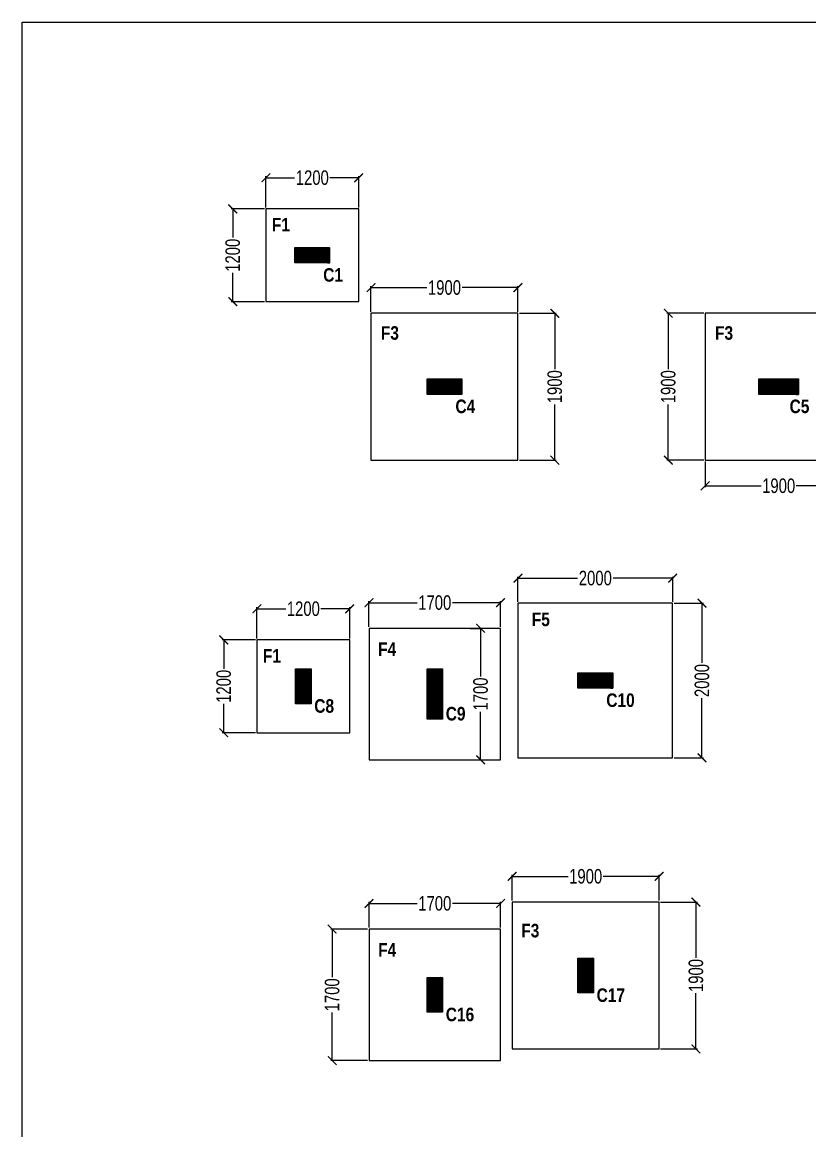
# Model space of a CAD drawing. Header units: millimetres. Extents: x 1798 to 243113, y 1193 to 150435.
# Drawn here: x 23271 to 33453, y 19871 to 34210 of the extents above; entities that cross this region are included whole.
import ezdxf

# ---------------------------------------------------------------- set-up
doc = ezdxf.new("R2010")
doc.units = ezdxf.units.MM
for name, color, linetype in [('-S-DIM', 8, 'Continuous'), ('A-WALL-PATT', 7, 'Continuous'), ('beam', 4, 'Continuous'), ('COL NOS', 12, 'Continuous'), ('column', 5, 'Continuous')]:
    doc.layers.add(name, color=color, linetype=linetype)
doc.styles.add('sd', font='ARIALNB.TTF')
doc.styles.add('SOBHA', font='swisscl.ttf')
doc.dimstyles.new('S-75', dxfattribs={"dimscale": 75, "dimtxt": 2.5, "dimasz": 1.5, "dimexe": 0.25, "dimexo": 0.25, "dimgap": 0.1, "dimtad": 0, "dimdec": 0, "dimrnd": 0.0005, "dimzin": 0, "dimdsep": 46, "dimtxsty": 'SOBHA', "dimblk": 'ARCHTICK', "dimcen": 0.09, "dimclrd": 8, "dimclre": 8, "dimclrt": 6, "dimadec": 0, "dimazin": 0, "dimtfac": 1, "dimtdec": 0, "dimtofl": 0, "dimtmove": 0, "dimatfit": 3, "dimfxl": 0.18, "dimtolj": 1, "dimtzin": 0, "dimlwd": -1, "dimlwe": -1, "dimarcsym": 0})

# ---------------------------------------------------------------- blocks, each defined once
blk = doc.blocks.new('_ArchTick')
at = {"color": 0, "linetype": 'ByBlock', "const_width": 0.15}
blk.add_lwpolyline([(-0.5, -0.5), (0.5, 0.5)], dxfattribs=at)
blk = doc.blocks.new('*D677')
at = {"layer": '-S-DIM', "color": 8, "ltscale": 150000, "transparency": 16777216}
for p, q in [((26402, 31795), (25974, 31795)), ((25993, 31795), (25993, 31423)), ((25993, 30595), (25993, 30967)), ((26402, 30595), (25974, 30595))]:
    blk.add_line(p, q, dxfattribs=at)
at = {"layer": '-S-DIM', "color": 8, "linetype": 'Continuous', "ltscale": 150000, "transparency": 16777216, "xscale": 112.5, "yscale": 112.5, "zscale": 112.5}
for p, rotation in [((25993, 31795), 90), ((25993, 30595), 270)]:
    blk.add_blockref('_ArchTick', p, dxfattribs=dict(at, rotation=rotation))
at = {"layer": '-S-DIM', "color": 6, "linetype": 'Continuous', "ltscale": 150000, "transparency": 16777216, "insert": (25993, 31195), "char_height": 187.5, "attachment_point": 5, "rotation": 90, "style": 'SOBHA'}
blk.add_mtext('\\A1;1200', dxfattribs=at)
blk = doc.blocks.new('*D678')
at = {"layer": '-S-DIM', "color": 8, "ltscale": 150000, "transparency": 16777216}
for p, q in [((26421, 31814), (26421, 32217)), ((26421, 32198), (26793, 32198)), ((27621, 32198), (27249, 32198)), ((27621, 31814), (27621, 32217))]:
    blk.add_line(p, q, dxfattribs=at)
at = {"layer": '-S-DIM', "color": 8, "linetype": 'Continuous', "ltscale": 150000, "transparency": 16777216, "xscale": 112.5, "yscale": 112.5, "zscale": 112.5, "rotation": 180}
blk.add_blockref('_ArchTick', (26421, 32198), dxfattribs=at)
at = {"layer": '-S-DIM', "color": 8, "linetype": 'Continuous', "ltscale": 150000, "transparency": 16777216, "xscale": 112.5, "yscale": 112.5, "zscale": 112.5}
blk.add_blockref('_ArchTick', (27621, 32198), dxfattribs=at)
at = {"layer": '-S-DIM', "color": 6, "linetype": 'Continuous', "ltscale": 150000, "transparency": 16777216, "insert": (27021, 32198), "char_height": 187.5, "attachment_point": 5, "style": 'SOBHA'}
blk.add_mtext('\\A1;1200', dxfattribs=at)
blk = doc.blocks.new('*D690')
at = {"layer": '-S-DIM', "color": 8, "ltscale": 150000, "transparency": 16777216}
for p, q in [((26286, 26220), (25858, 26220)), ((25876, 26220), (25876, 25848)), ((25876, 25020), (25876, 25392)), ((26286, 25020), (25858, 25020))]:
    blk.add_line(p, q, dxfattribs=at)
at = {"layer": '-S-DIM', "color": 8, "linetype": 'Continuous', "ltscale": 150000, "transparency": 16777216, "xscale": 112.5, "yscale": 112.5, "zscale": 112.5}
for p, rotation in [((25876, 26220), 90), ((25876, 25020), 270)]:
    blk.add_blockref('_ArchTick', p, dxfattribs=dict(at, rotation=rotation))
at = {"layer": '-S-DIM', "color": 6, "linetype": 'Continuous', "ltscale": 150000, "transparency": 16777216, "insert": (25876, 25620), "char_height": 187.5, "attachment_point": 5, "rotation": 90, "style": 'SOBHA'}
blk.add_mtext('\\A1;1200', dxfattribs=at)
blk = doc.blocks.new('*D691')
at = {"layer": '-S-DIM', "color": 8, "ltscale": 150000, "transparency": 16777216}
for p, q in [((26305, 26239), (26305, 26642)), ((26305, 26623), (26677, 26623)), ((27505, 26623), (27132, 26623)), ((27505, 26239), (27505, 26642))]:
    blk.add_line(p, q, dxfattribs=at)
at = {"layer": '-S-DIM', "color": 8, "linetype": 'Continuous', "ltscale": 150000, "transparency": 16777216, "xscale": 112.5, "yscale": 112.5, "zscale": 112.5, "rotation": 180}
blk.add_blockref('_ArchTick', (26305, 26623), dxfattribs=at)
at = {"layer": '-S-DIM', "color": 8, "linetype": 'Continuous', "ltscale": 150000, "transparency": 16777216, "xscale": 112.5, "yscale": 112.5, "zscale": 112.5}
blk.add_blockref('_ArchTick', (27505, 26623), dxfattribs=at)
at = {"layer": '-S-DIM', "color": 6, "linetype": 'Continuous', "ltscale": 150000, "transparency": 16777216, "insert": (26905, 26623), "char_height": 187.5, "attachment_point": 5, "style": 'SOBHA'}
blk.add_mtext('\\A1;1200', dxfattribs=at)
blk = doc.blocks.new('*D692')
at = {"layer": '-S-DIM', "color": 8, "ltscale": 150000, "transparency": 16777216}
for p, q in [((27780, 30464), (27780, 30796)), ((27780, 30777), (28502, 30777)), ((29680, 30777), (28957, 30777)), ((29680, 30464), (29680, 30796))]:
    blk.add_line(p, q, dxfattribs=at)
at = {"layer": '-S-DIM', "color": 8, "linetype": 'Continuous', "ltscale": 150000, "transparency": 16777216, "xscale": 112.5, "yscale": 112.5, "zscale": 112.5, "rotation": 180}
blk.add_blockref('_ArchTick', (27780, 30777), dxfattribs=at)
at = {"layer": '-S-DIM', "color": 8, "linetype": 'Continuous', "ltscale": 150000, "transparency": 16777216, "xscale": 112.5, "yscale": 112.5, "zscale": 112.5}
blk.add_blockref('_ArchTick', (29680, 30777), dxfattribs=at)
at = {"layer": '-S-DIM', "color": 6, "linetype": 'Continuous', "ltscale": 150000, "transparency": 16777216, "insert": (28730, 30777), "char_height": 187.5, "attachment_point": 5, "style": 'SOBHA'}
blk.add_mtext('\\A1;1900', dxfattribs=at)
blk = doc.blocks.new('*D693')
at = {"layer": '-S-DIM', "color": 8, "ltscale": 150000, "transparency": 16777216}
for p, q in [((29698, 30445), (30175, 30445)), ((30156, 30445), (30156, 29723)), ((30156, 28545), (30156, 29267)), ((29698, 28545), (30175, 28545))]:
    blk.add_line(p, q, dxfattribs=at)
at = {"layer": '-S-DIM', "color": 8, "linetype": 'Continuous', "ltscale": 150000, "transparency": 16777216, "xscale": 112.5, "yscale": 112.5, "zscale": 112.5}
for p, rotation in [((30156, 30445), 90), ((30156, 28545), 270)]:
    blk.add_blockref('_ArchTick', p, dxfattribs=dict(at, rotation=rotation))
at = {"layer": '-S-DIM', "color": 6, "linetype": 'Continuous', "ltscale": 150000, "transparency": 16777216, "insert": (30156, 29495), "char_height": 187.5, "attachment_point": 5, "rotation": 90, "style": 'SOBHA'}
blk.add_mtext('\\A1;1900', dxfattribs=at)
blk = doc.blocks.new('*D694')
at = {"layer": '-S-DIM', "color": 8, "ltscale": 150000, "transparency": 16777216}
for p, q in [((27755, 22499), (27755, 22831)), ((27755, 22812), (28377, 22812)), ((29455, 22812), (28832, 22812)), ((29455, 22499), (29455, 22831))]:
    blk.add_line(p, q, dxfattribs=at)
at = {"layer": '-S-DIM', "color": 8, "linetype": 'Continuous', "ltscale": 150000, "transparency": 16777216, "xscale": 112.5, "yscale": 112.5, "zscale": 112.5, "rotation": 180}
blk.add_blockref('_ArchTick', (27755, 22812), dxfattribs=at)
at = {"layer": '-S-DIM', "color": 8, "linetype": 'Continuous', "ltscale": 150000, "transparency": 16777216, "xscale": 112.5, "yscale": 112.5, "zscale": 112.5}
blk.add_blockref('_ArchTick', (29455, 22812), dxfattribs=at)
at = {"layer": '-S-DIM', "color": 6, "linetype": 'Continuous', "ltscale": 150000, "transparency": 16777216, "insert": (28605, 22812), "char_height": 187.5, "attachment_point": 5, "style": 'SOBHA'}
blk.add_mtext('\\A1;1700', dxfattribs=at)
blk = doc.blocks.new('*D575')
at = {"layer": '-S-DIM', "color": 8, "ltscale": 150000, "transparency": 16777216}
for p, q in [((27736, 22480), (27260, 22480)), ((27278, 22480), (27278, 21858)), ((27278, 20780), (27278, 21402)), ((27736, 20780), (27260, 20780))]:
    blk.add_line(p, q, dxfattribs=at)
at = {"layer": '-S-DIM', "color": 8, "linetype": 'Continuous', "ltscale": 150000, "transparency": 16777216, "xscale": 112.5, "yscale": 112.5, "zscale": 112.5}
for p, rotation in [((27278, 22480), 90), ((27278, 20780), 270)]:
    blk.add_blockref('_ArchTick', p, dxfattribs=dict(at, rotation=rotation))
at = {"layer": '-S-DIM', "color": 6, "linetype": 'Continuous', "ltscale": 150000, "transparency": 16777216, "insert": (27278, 21630), "char_height": 187.5, "attachment_point": 5, "rotation": 90, "style": 'SOBHA'}
blk.add_mtext('\\A1;1700', dxfattribs=at)
blk = doc.blocks.new('*D695')
at = {"layer": '-S-DIM', "color": 8, "ltscale": 150000, "transparency": 16777216}
for p, q in [((27754, 26389), (27754, 26721)), ((27754, 26702), (28376, 26702)), ((29454, 26702), (28832, 26702)), ((29454, 26389), (29454, 26721))]:
    blk.add_line(p, q, dxfattribs=at)
at = {"layer": '-S-DIM', "color": 8, "linetype": 'Continuous', "ltscale": 150000, "transparency": 16777216, "xscale": 112.5, "yscale": 112.5, "zscale": 112.5, "rotation": 180}
blk.add_blockref('_ArchTick', (27754, 26702), dxfattribs=at)
at = {"layer": '-S-DIM', "color": 8, "linetype": 'Continuous', "ltscale": 150000, "transparency": 16777216, "xscale": 112.5, "yscale": 112.5, "zscale": 112.5}
blk.add_blockref('_ArchTick', (29454, 26702), dxfattribs=at)
at = {"layer": '-S-DIM', "color": 6, "linetype": 'Continuous', "ltscale": 150000, "transparency": 16777216, "insert": (28604, 26702), "char_height": 187.5, "attachment_point": 5, "style": 'SOBHA'}
blk.add_mtext('\\A1;1700', dxfattribs=at)
blk = doc.blocks.new('*D576')
at = {"layer": '-S-DIM', "color": 8, "ltscale": 150000, "transparency": 16777216}
for p, q in [((29062, 26370), (29216, 26370)), ((29197, 26370), (29197, 25748)), ((29197, 24670), (29197, 25292)), ((29062, 24670), (29216, 24670))]:
    blk.add_line(p, q, dxfattribs=at)
at = {"layer": '-S-DIM', "color": 8, "linetype": 'Continuous', "ltscale": 150000, "transparency": 16777216, "xscale": 112.5, "yscale": 112.5, "zscale": 112.5}
for p, rotation in [((29197, 26370), 90), ((29197, 24670), 270)]:
    blk.add_blockref('_ArchTick', p, dxfattribs=dict(at, rotation=rotation))
at = {"layer": '-S-DIM', "color": 6, "linetype": 'Continuous', "ltscale": 150000, "transparency": 16777216, "insert": (29197, 25520), "char_height": 187.5, "attachment_point": 5, "rotation": 90, "style": 'SOBHA'}
blk.add_mtext('\\A1;1700', dxfattribs=at)
blk = doc.blocks.new('*D702')
at = {"layer": '-S-DIM', "color": 8, "ltscale": 150000, "transparency": 16777216}
for p, q in [((29680, 26714), (29680, 27038)), ((29680, 27019), (30450, 27019)), ((31680, 27019), (30910, 27019)), ((31680, 26714), (31680, 27038))]:
    blk.add_line(p, q, dxfattribs=at)
at = {"layer": '-S-DIM', "color": 8, "linetype": 'Continuous', "ltscale": 150000, "transparency": 16777216, "xscale": 112.5, "yscale": 112.5, "zscale": 112.5, "rotation": 180}
blk.add_blockref('_ArchTick', (29680, 27019), dxfattribs=at)
at = {"layer": '-S-DIM', "color": 8, "linetype": 'Continuous', "ltscale": 150000, "transparency": 16777216, "xscale": 112.5, "yscale": 112.5, "zscale": 112.5}
blk.add_blockref('_ArchTick', (31680, 27019), dxfattribs=at)
at = {"layer": '-S-DIM', "color": 6, "linetype": 'Continuous', "ltscale": 150000, "transparency": 16777216, "insert": (30680, 27019), "char_height": 187.5, "attachment_point": 5, "style": 'SOBHA'}
blk.add_mtext('\\A1;2000', dxfattribs=at)
blk = doc.blocks.new('*D703')
at = {"layer": '-S-DIM', "color": 8, "ltscale": 150000, "transparency": 16777216}
for p, q in [((31698, 26695), (32077, 26695)), ((32059, 26695), (32059, 25925)), ((32059, 24695), (32059, 25465)), ((31698, 24695), (32077, 24695))]:
    blk.add_line(p, q, dxfattribs=at)
at = {"layer": '-S-DIM', "color": 8, "linetype": 'Continuous', "ltscale": 150000, "transparency": 16777216, "xscale": 112.5, "yscale": 112.5, "zscale": 112.5}
for p, rotation in [((32059, 26695), 90), ((32059, 24695), 270)]:
    blk.add_blockref('_ArchTick', p, dxfattribs=dict(at, rotation=rotation))
at = {"layer": '-S-DIM', "color": 6, "linetype": 'Continuous', "ltscale": 150000, "transparency": 16777216, "insert": (32059, 25695), "char_height": 187.5, "attachment_point": 5, "rotation": 90, "style": 'SOBHA'}
blk.add_mtext('\\A1;2000', dxfattribs=at)
blk = doc.blocks.new('*D704')
at = {"layer": '-S-DIM', "color": 8, "ltscale": 150000, "transparency": 16777216}
for p, q in [((29605, 22849), (29605, 23181)), ((29605, 23162), (30327, 23162)), ((31505, 23162), (30782, 23162)), ((31505, 22849), (31505, 23181))]:
    blk.add_line(p, q, dxfattribs=at)
at = {"layer": '-S-DIM', "color": 8, "linetype": 'Continuous', "ltscale": 150000, "transparency": 16777216, "xscale": 112.5, "yscale": 112.5, "zscale": 112.5, "rotation": 180}
blk.add_blockref('_ArchTick', (29605, 23162), dxfattribs=at)
at = {"layer": '-S-DIM', "color": 8, "linetype": 'Continuous', "ltscale": 150000, "transparency": 16777216, "xscale": 112.5, "yscale": 112.5, "zscale": 112.5}
blk.add_blockref('_ArchTick', (31505, 23162), dxfattribs=at)
at = {"layer": '-S-DIM', "color": 6, "linetype": 'Continuous', "ltscale": 150000, "transparency": 16777216, "insert": (30555, 23162), "char_height": 187.5, "attachment_point": 5, "style": 'SOBHA'}
blk.add_mtext('\\A1;1900', dxfattribs=at)
blk = doc.blocks.new('*D705')
at = {"layer": '-S-DIM', "color": 8, "ltscale": 150000, "transparency": 16777216}
for p, q in [((31523, 22830), (32000, 22830)), ((31981, 22830), (31981, 22108)), ((31981, 20930), (31981, 21652)), ((31523, 20930), (32000, 20930))]:
    blk.add_line(p, q, dxfattribs=at)
at = {"layer": '-S-DIM', "color": 8, "linetype": 'Continuous', "ltscale": 150000, "transparency": 16777216, "xscale": 112.5, "yscale": 112.5, "zscale": 112.5}
for p, rotation in [((31981, 22830), 90), ((31981, 20930), 270)]:
    blk.add_blockref('_ArchTick', p, dxfattribs=dict(at, rotation=rotation))
at = {"layer": '-S-DIM', "color": 6, "linetype": 'Continuous', "ltscale": 150000, "transparency": 16777216, "insert": (31981, 21880), "char_height": 187.5, "attachment_point": 5, "rotation": 90, "style": 'SOBHA'}
blk.add_mtext('\\A1;1900', dxfattribs=at)
blk = doc.blocks.new('*D579')
at = {"layer": '-S-DIM', "color": 8, "ltscale": 150000, "transparency": 16777216}
for p, q in [((32100, 28527), (32100, 28194)), ((34000, 28527), (34000, 28194)), ((32100, 28213), (32822, 28213)), ((34000, 28213), (33277, 28213))]:
    blk.add_line(p, q, dxfattribs=at)
at = {"layer": '-S-DIM', "color": 8, "linetype": 'Continuous', "ltscale": 150000, "transparency": 16777216, "xscale": 112.5, "yscale": 112.5, "zscale": 112.5, "rotation": 180}
blk.add_blockref('_ArchTick', (32100, 28213), dxfattribs=at)
at = {"layer": '-S-DIM', "color": 8, "linetype": 'Continuous', "ltscale": 150000, "transparency": 16777216, "xscale": 112.5, "yscale": 112.5, "zscale": 112.5}
blk.add_blockref('_ArchTick', (34000, 28213), dxfattribs=at)
at = {"layer": '-S-DIM', "color": 6, "linetype": 'Continuous', "ltscale": 150000, "transparency": 16777216, "insert": (33050, 28213), "char_height": 187.5, "attachment_point": 5, "style": 'SOBHA'}
blk.add_mtext('\\A1;1900', dxfattribs=at)
blk = doc.blocks.new('*D580')
at = {"layer": '-S-DIM', "color": 8, "ltscale": 150000, "transparency": 16777216}
for p, q in [((32081, 30445), (31605, 30445)), ((31623, 30445), (31623, 29723)), ((31623, 28545), (31623, 29267)), ((32081, 28545), (31605, 28545))]:
    blk.add_line(p, q, dxfattribs=at)
at = {"layer": '-S-DIM', "color": 8, "linetype": 'Continuous', "ltscale": 150000, "transparency": 16777216, "xscale": 112.5, "yscale": 112.5, "zscale": 112.5}
for p, rotation in [((31623, 30445), 90), ((31623, 28545), 270)]:
    blk.add_blockref('_ArchTick', p, dxfattribs=dict(at, rotation=rotation))
at = {"layer": '-S-DIM', "color": 6, "linetype": 'Continuous', "ltscale": 150000, "transparency": 16777216, "insert": (31623, 29495), "char_height": 187.5, "attachment_point": 5, "rotation": 90, "style": 'SOBHA'}
blk.add_mtext('\\A1;1900', dxfattribs=at)

msp = doc.modelspace()

# ---------------------------------------------------------------- hatches: boundary and pattern name
at = {"layer": 'A-WALL-PATT'}
h = msp.add_hatch(dxfattribs=at)
h.set_pattern_fill('ANSI31', color=8, angle=180)
h.set_pattern_definition([(225, (8423.86154, 36101.38852), (0.08838834765, -0.08838834765), [])])
h.paths.add_polyline_path([(27245.8, 31095.3), (27245.8, 31295.3), (26795.8, 31295.3), (26795.8, 31095.3)])
h = msp.add_hatch(dxfattribs=at)
h.set_pattern_fill('ANSI31', color=8, angle=180)
h.set_pattern_definition([(225, (-33135.66385, 13761.23163), (0.08838834765, -0.08838834765), [])])
h.paths.add_polyline_path([(28954.6, 29395.3), (28954.6, 29595.3), (28504.6, 29595.3), (28504.6, 29395.3)])
h = msp.add_hatch(dxfattribs=at)
h.set_pattern_fill('ANSI31', color=8)
h.set_pattern_definition([(45, (94944.84884, 45229.27149), (-0.08838834765, 0.08838834765), [])])
h.paths.add_polyline_path([(32794.6, 29595.3), (32794.6, 29395.3), (33304.6, 29395.3), (33304.6, 29595.3)])
h = msp.add_hatch(dxfattribs=at)
h.set_pattern_fill('ANSI31', color=8, angle=90)
h.set_pattern_definition([(135, (8423.86154, 36101.38852), (-0.08838834765, -0.08838834765), [])])
h.paths.add_polyline_path([(26804.6, 25395.3), (27004.6, 25395.3), (27004.6, 25845.3), (26804.6, 25845.3)])
h = msp.add_hatch(dxfattribs=at)
h.set_pattern_fill('ANSI31', color=8, angle=90)
h.set_pattern_definition([(135, (12870.443, 87285.36406), (-0.08838834765, -0.08838834765), [])])
h.paths.add_polyline_path([(28504.3, 25195.1), (28704.3, 25195.1), (28704.3, 25845.1), (28504.3, 25845.1)])
h = msp.add_hatch(dxfattribs=at)
h.set_pattern_fill('ANSI31', color=8)
h.set_pattern_definition([(45, (92604.84873, 41429.2715), (-0.08838834765, 0.08838834765), [])])
h.paths.add_polyline_path([(30454.6, 25795.3), (30454.6, 25595.3), (30904.6, 25595.3), (30904.6, 25795.3)])
h = msp.add_hatch(dxfattribs=at)
h.set_pattern_fill('ANSI31', color=8, angle=90)
h.set_pattern_definition([(135, (14820.57247, 83695.50785), (-0.08838834765, -0.08838834765), [])])
h.paths.add_polyline_path([(30654.6, 21655.3), (30654.6, 22105.3), (30454.6, 22105.3), (30454.6, 21655.3)])
h = msp.add_hatch(dxfattribs=at)
h.set_pattern_fill('ANSI31', color=8, angle=90)
h.set_pattern_definition([(135, (12870.57247, 83445.50782), (-0.08838834765, -0.08838834765), [])])
h.paths.add_polyline_path([(28704.6, 21405.3), (28704.6, 21855.3), (28504.6, 21855.3), (28504.6, 21405.3)])

# ---------------------------------------------------------------- linework, layer by layer
at = {"layer": 'beam', "color": 2}
msp.add_lwpolyline([(23270.8, 34210), (62150.8, 34210), (62150.8, 8352.1), (23270.8, 8352.1)], close=True, dxfattribs=at)
for points, elevation in [([(26421.1, 30595.3), (27621.1, 30595.3), (27621.1, 31795.3), (26421.1, 31795.3)], 239039.1), ([(27779.6, 28545.3), (29679.6, 28545.3), (29679.6, 30445.3), (27779.6, 30445.3)], 239039.1), ([(32099.6, 28545.3), (33999.6, 28545.3), (33999.6, 30445.3), (32099.6, 30445.3)], 239039.1), ([(29679.6, 24695.3), (31679.6, 24695.3), (31679.6, 26695.3), (29679.6, 26695.3)], 239039.1), ([(27754.3, 24670.1), (29454.3, 24670.1), (29454.3, 26370.1), (27754.3, 26370.1)], 239211.2), ([(26304.6, 25020.3), (27504.6, 25020.3), (27504.6, 26220.3), (26304.6, 26220.3)], 239039.1), ([(29604.6, 20930.3), (31504.6, 20930.3), (31504.6, 22830.3), (29604.6, 22830.3)], 239039.1), ([(27754.6, 20780.3), (29454.6, 20780.3), (29454.6, 22480.3), (27754.6, 22480.3)], 358558.6)]:
    msp.add_lwpolyline(points, close=True, dxfattribs=dict(at, elevation=elevation))
at = {"layer": 'column'}
for points, elevation in [([(27245.5, 31095.3), (26795.8, 31095.3), (26795.8, 31295.3), (27245.5, 31295.3)], 239039.1), ([(28954.6, 29395.3), (28504.6, 29395.3), (28504.6, 29595.3), (28954.6, 29595.3)], 239039.1), ([(32794.6, 29595.3), (33304.6, 29595.3), (33304.6, 29395.3), (32794.6, 29395.3)], 239039.1), ([(26804.6, 25395.3), (26804.6, 25845.3), (27004.6, 25845.3), (27004.6, 25395.3)], 239039.1), ([(28504.3, 25195.1), (28504.3, 25845.1), (28704.3, 25845.1), (28704.3, 25195.1)], 239211.2), ([(30454.6, 25795.3), (30904.6, 25795.3), (30904.6, 25595.3), (30454.6, 25595.3)], 239039.1), ([(30454.6, 21655.3), (30454.6, 22105.3), (30654.6, 22105.3), (30654.6, 21655.3)], 239039.1), ([(28504.6, 21405.3), (28504.6, 21855.3), (28704.6, 21855.3), (28704.6, 21405.3)], 358558.6)]:
    msp.add_lwpolyline(points, close=True, dxfattribs=dict(at, elevation=elevation))

# ---------------------------------------------------------------- texts
at = {"layer": 'COL NOS', "style": 'sd'}
for s, p in [('F1', (26498.2, 31502.9)), ('C1', (27162.5, 30853.7)), ('F3', (27907.1, 30102.9)), ('F3', (32227.1, 30102.9)), ('C4', (28871.5, 29153.7)), ('C5', (33191.5, 29153.7)), ('F5', (29858.5, 26398.3)), ('F1', (26382.2, 25927.9)), ('F4', (27872, 26013.4, 172.1)), ('C10', (30821.5, 25353.7)), ('C8', (27046.5, 25278.7)), ('C9', (28746.2, 25178.6, 172.1)), ('F3', (29722.3, 22373.5)), ('F4', (27872.3, 22123.5, 119519.5)), ('C17', (30696.5, 21538.7)), ('C16', (28746.5, 21288.7, 119519.5))]:
    msp.add_text(s, height=175, dxfattribs=at).set_placement(p)

# ---------------------------------------------------------------- dimensions: what is measured, and where the dimension line sits
at = {"layer": '-S-DIM', "linetype": 'Continuous', "ltscale": 150000}
for base, p1, p2, picture, middle in [((27621.1, 32198), (26421.1, 31795.3, 239039.1), (27621.1, 31795.3, 239039.1), '*D678', (27021.1, 32198)), ((29679.6, 30777.3, 239039.1), (27779.6, 30445.3, 239039.1), (29679.6, 30445.3, 239039.1), '*D692', (28729.6, 30777.3, 239039.1)), ((33999.6, 28213.2, 239039.1), (32099.6, 28545.3, 239039.1), (33999.6, 28545.3, 239039.1), '*D579', (33049.6, 28213.2, 239039.1)), ((31679.6, 27018.9, 239039.1), (29679.6, 26695.3, 239039.1), (31679.6, 26695.3, 239039.1), '*D702', (30679.6, 27018.9, 239039.1)), ((29454.3, 26702.1, 239211.2), (27754.3, 26370.1, 239211.2), (29454.3, 26370.1, 239211.2), '*D695', (28604.3, 26702.1, 239211.2)), ((27504.6, 26623), (26304.6, 26220.3, 239039.1), (27504.6, 26220.3, 239039.1), '*D691', (26904.6, 26623)), ((31504.6, 23162.3, 239039.1), (29604.6, 22830.3, 239039.1), (31504.6, 22830.3, 239039.1), '*D704', (30554.6, 23162.3, 239039.1)), ((29454.6, 22812.3, 358558.6), (27754.6, 22480.3, 358558.6), (29454.6, 22480.3, 358558.6), '*D694', (28604.6, 22812.3, 358558.6))]:
    dim = msp.add_linear_dim(base=base, p1=p1, p2=p2, dimstyle='S-75', dxfattribs=at)
    dim.commit()
    dim.dimension.update_dxf_attribs({"geometry": picture, "text_midpoint": middle})
for base, p1, p2, picture, middle in [((25992.8, 31795.3), (26421.1, 30595.3, 239039.1), (26421.1, 31795.3, 239039.1), '*D677', (25992.8, 31195.3)), ((30155.8, 28545.3, 239039.1), (29679.6, 30445.3, 239039.1), (29679.6, 28545.3, 239039.1), '*D693', (30155.8, 29495.3, 239039.1)), ((31623.4, 28545.3, 239039.1), (32099.6, 30445.3, 239039.1), (32099.6, 28545.3, 239039.1), '*D580', (31623.4, 29495.3, 239039.1)), ((32058.5, 24695.3, 239039.1), (31679.6, 26695.3, 239039.1), (31679.6, 24695.3, 239039.1), '*D703', (32058.5, 25695.3, 239039.1)), ((29196.9, 24670.1, 239211.2), (29043.2, 26370.1, 239211.2), (29043.2, 24670.1, 239211.2), '*D576', (29196.9, 25520.1, 239211.2)), ((25876.3, 26220.3), (26304.6, 25020.3, 239039.1), (26304.6, 26220.3, 239039.1), '*D690', (25876.3, 25620.3)), ((31980.8, 20930.3, 239039.1), (31504.6, 22830.3, 239039.1), (31504.6, 20930.3, 239039.1), '*D705', (31980.8, 21880.3, 239039.1)), ((27278.4, 20780.3, 358558.6), (27754.6, 22480.3, 358558.6), (27754.6, 20780.3, 358558.6), '*D575', (27278.4, 21630.3, 358558.6))]:
    dim = msp.add_linear_dim(base=base, p1=p1, p2=p2, angle=90, dimstyle='S-75', dxfattribs=at)
    dim.commit()
    dim.dimension.update_dxf_attribs({"geometry": picture, "text_midpoint": middle})

doc.saveas('drawing.dxf')
